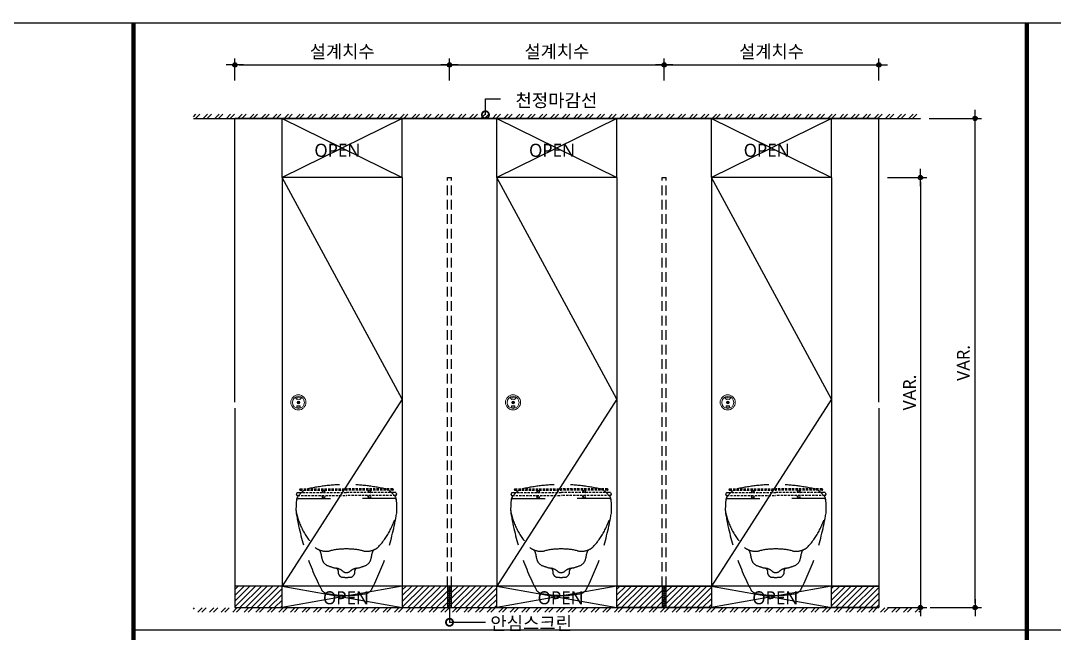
# Model space of a CAD drawing. Extents: x -256 to 8104, y -176 to 5714.
# Drawn here: x 2221 to 4629, y 4116 to 5543 of the extents above; entities that cross this region are included whole.
import ezdxf
from ezdxf.enums import TextEntityAlignment as Align

# ---------------------------------------------------------------- set-up
doc = ezdxf.new("R2010")
doc.units = 0
doc.header["$LTSCALE"] = 30
doc.linetypes.add('HIDDEN', pattern=[0.375, 0.25, -0.125])
doc.layers.get('0').update_dxf_attribs({"linetype": 'CONTINUOUS'})
doc.layers.get('DEFPOINTS').update_dxf_attribs({"linetype": 'CONTINUOUS'})
for name, color, linetype in [('DIM', 7, 'CONTINUOUS'), ('HAT', 8, 'CONTINUOUS'), ('HID', 9, 'HIDDEN'), ('문자', 3, 'CONTINUOUS'), ('부자재', 4, 'CONTINUOUS'), ('잠금쇠(회전형)', 4, 'CONTINUOUS'), ('치수', 1, 'CONTINUOUS'), ('판넬', 2, 'CONTINUOUS'), ('해치', 8, 'CONTINUOUS')]:
    doc.layers.add(name, color=color, linetype=linetype)
doc.styles.add('HDW', font='gulim.ttc')
doc.styles.add('돋움', font='malgun.ttf')
doc.dimstyles.new('10', dxfattribs={"dimscale": 10, "dimtxt": 3, "dimasz": 1, "dimexe": 1.5, "dimexo": 2, "dimgap": 1, "dimtad": 1, "dimdec": 0, "dimlunit": 6, "dimtxsty": '돋움', "dimblk": 'DIMDOT', "dimcen": -1, "dimdle": 1.5, "dimclrt": 3, "dimazin": 3, "dimtfac": 1, "dimtdec": 0, "dimtix": 1, "dimtmove": 2, "dimatfit": 3, "dimldrblk": 'DIMDOT', "dimarcsym": 0})

# ---------------------------------------------------------------- blocks, each defined once
blk = doc.blocks.new('DIMDOT')
at = {"linetype": 'Continuous'}
blk.add_line((-2, 0), (2, 0), dxfattribs=at)
for radius in [0.5, 0.25]:
    blk.add_circle((0, 0), radius, dxfattribs=at)
blk = doc.blocks.new('*D773')
at = {"layer": 'DEFPOINTS', "color": 0}
for p in [(87946.5, 3876.5), (87446.5, 3820.2), (87946.5, 3820.2)]:
    blk.add_point(p, dxfattribs=at)
at = {"layer": 'DIM', "color": 0, "lineweight": -2, "ltscale": 10}
for p, q in [((87446.5, 3840.2), (87446.5, 3891.5)), ((87456.5, 3876.5), (87936.5, 3876.5)), ((87946.5, 3840.2), (87946.5, 3891.5))]:
    blk.add_line(p, q, dxfattribs=at)
at = {"layer": 'DIM', "color": 0, "lineweight": -2, "xscale": 10, "yscale": 10, "zscale": 10, "rotation": 180}
blk.add_blockref('DIMDOT', (87446.5, 3876.5), dxfattribs=at)
at = {"layer": 'DIM', "color": 0, "lineweight": -2, "xscale": 10, "yscale": 10, "zscale": 10}
blk.add_blockref('DIMDOT', (87946.5, 3876.5), dxfattribs=at)
at = {"layer": 'DIM', "color": 3, "insert": (87696.5, 3906.1), "char_height": 30, "attachment_point": 5, "style": '돋움'}
blk.add_mtext('설계치수', dxfattribs=at)
blk = doc.blocks.new('*D774')
at = {"layer": 'DEFPOINTS', "color": 0}
for p in [(88446.5, 3876.5), (87946.5, 3820.2), (88446.5, 3820.2)]:
    blk.add_point(p, dxfattribs=at)
at = {"layer": 'DIM', "color": 0, "lineweight": -2, "ltscale": 10}
for p, q in [((87946.5, 3840.2), (87946.5, 3891.5)), ((87956.5, 3876.5), (88436.5, 3876.5)), ((88446.5, 3840.2), (88446.5, 3891.5))]:
    blk.add_line(p, q, dxfattribs=at)
at = {"layer": 'DIM', "color": 0, "lineweight": -2, "xscale": 10, "yscale": 10, "zscale": 10, "rotation": 180}
blk.add_blockref('DIMDOT', (87946.5, 3876.5), dxfattribs=at)
at = {"layer": 'DIM', "color": 0, "lineweight": -2, "xscale": 10, "yscale": 10, "zscale": 10}
blk.add_blockref('DIMDOT', (88446.5, 3876.5), dxfattribs=at)
at = {"layer": 'DIM', "color": 3, "insert": (88196.5, 3906.1), "char_height": 30, "attachment_point": 5, "style": '돋움'}
blk.add_mtext('설계치수', dxfattribs=at)
blk = doc.blocks.new('*D775')
at = {"layer": 'DEFPOINTS', "color": 0}
for p in [(88946.5, 3876.5), (88446.5, 3820.2), (88946.5, 3820.2)]:
    blk.add_point(p, dxfattribs=at)
at = {"layer": 'DIM', "color": 0, "lineweight": -2, "ltscale": 10}
for p, q in [((88446.5, 3840.2), (88446.5, 3891.5)), ((88456.5, 3876.5), (88936.5, 3876.5)), ((88946.5, 3840.2), (88946.5, 3891.5))]:
    blk.add_line(p, q, dxfattribs=at)
at = {"layer": 'DIM', "color": 0, "lineweight": -2, "xscale": 10, "yscale": 10, "zscale": 10, "rotation": 180}
blk.add_blockref('DIMDOT', (88446.5, 3876.5), dxfattribs=at)
at = {"layer": 'DIM', "color": 0, "lineweight": -2, "xscale": 10, "yscale": 10, "zscale": 10}
blk.add_blockref('DIMDOT', (88946.5, 3876.5), dxfattribs=at)
at = {"layer": 'DIM', "color": 3, "insert": (88696.5, 3906.1), "char_height": 30, "attachment_point": 5, "style": '돋움'}
blk.add_mtext('설계치수', dxfattribs=at)
blk = doc.blocks.new('*D776')
at = {"layer": 'DEFPOINTS', "color": 0}
for p in [(88946.5, 3614.2), (88946.5, 2612.3), (89043.4, 2612.3)]:
    blk.add_point(p, dxfattribs=at)
at = {"layer": 'DIM', "color": 0, "lineweight": -2, "ltscale": 10}
for p, q in [((88966.5, 3614.2), (89058.4, 3614.2)), ((89043.4, 3604.2), (89043.4, 2622.3)), ((88966.5, 2612.3), (89058.4, 2612.3))]:
    blk.add_line(p, q, dxfattribs=at)
at = {"layer": 'DIM', "color": 0, "lineweight": -2, "xscale": 10, "yscale": 10, "zscale": 10}
for p, rotation in [((89043.4, 3614.2), 90), ((89043.4, 2612.3), 270)]:
    blk.add_blockref('DIMDOT', p, dxfattribs=dict(at, rotation=rotation))
at = {"layer": 'DIM', "color": 3, "insert": (89018.2, 3113.3), "char_height": 30, "attachment_point": 5, "rotation": 90, "style": '돋움'}
blk.add_mtext('VAR.', dxfattribs=at)
blk = doc.blocks.new('A$C460A2A32')
at = {"color": 0}
for p, q in [((2.8, 20), (0.5, 16)), ((2.8, 20), (8.6, 20)), ((3.9, 10), (162.3, 10)), ((8.6, 20), (162.3, 20)), ((12.8, 32), (11.2, 30.4)), ((12.6, 27), (162.3, 27)), ((12.8, 32), (162.3, 32)), ((311.8, 32), (162.3, 32)), ((312, 27), (162.3, 27)), ((316, 20), (162.3, 20)), ((320.7, 10), (162.3, 10)), ((311.8, 32), (313.4, 30.4)), ((321.8, 20), (316, 20)), ((321.8, 20), (324.1, 16))]:
    blk.add_line(p, q, dxfattribs=at)
for centre, radius, start, end in [((3.9, 14), 4, 150.0107, 270), ((12.6, 29), 2, 135, 270), ((108.9, 28.2), 26, 182.6717, 198.4118), ((108.9, 10), 26, 180, 202.6199), ((107.4, 28.2), 23, 183.0205, 200.9186), ((107.4, 10), 23, 180, 205.7715), ((68.6, 10), 23, 334.2285, 0), ((68.6, 28.2), 23, 339.0814, 356.9795), ((67.1, 10), 26, 337.3801, 0), ((67.1, 28.2), 26, 341.5882, 357.3283), ((257.5, 28.2), 26, 182.6717, 198.4118), ((257.5, 10), 26, 180, 202.6199), ((256, 28.2), 23, 183.0205, 200.9186), ((256, 10), 23, 180, 205.7715), ((217.2, 10), 23, 334.2285, 0), ((217.2, 28.2), 23, 339.0814, 356.9795), ((215.7, 10), 26, 337.3801, 0), ((215.7, 28.2), 26, 341.5882, 357.3283), ((312, 29), 2, 270, 45), ((320.7, 14), 4, 270, 29.9893)]:
    blk.add_arc(centre, radius, start, end, dxfattribs=at)
blk = doc.blocks.new('_DOTSMALL')
at = {"color": 0, "linetype": 'ByBlock', "const_width": 0.5}
blk.add_lwpolyline([(-0.0625, 0, 1), (0.0625, 0, 1)], format="xyb", close=True, dxfattribs=at)
blk = doc.blocks.new('A$C63EC304E')
at = {"layer": '치수', "color": 1, "xscale": 2.5, "yscale": 2.5, "zscale": 2.5, "rotation": 234.3098741996962}
blk.add_blockref('_DOTSMALL', (0.31, 0.31), dxfattribs=at)
blk = doc.blocks.new('A$C2BC9653E')
at = {"layer": '치수', "xscale": 0.3333333333333333, "yscale": 0.3333333333333333, "zscale": 0.3333333333333333}
blk.add_blockref('A$C63EC304E', (0, 0), dxfattribs=at)
blk = doc.blocks.new('A$C7FC71301')
at = {"layer": '치수', "rotation": 180}
blk.add_blockref('A$C2BC9653E', (0.208, 0.208), dxfattribs=at)
blk = doc.blocks.new('A$C4A20372B')
at = {"layer": '치수'}
blk.add_blockref('A$C7FC71301', (0, 0), dxfattribs=at)
blk = doc.blocks.new('A$C566469F5')
at = {"layer": '치수'}
blk.add_blockref('A$C4A20372B', (0, 0), dxfattribs=at)
blk = doc.blocks.new('A$C7E317CD4')
at = {"layer": '해치', "xscale": 2, "yscale": 2, "zscale": 2}
blk.add_blockref('A$C566469F5', (0, 0), dxfattribs=at)
blk = doc.blocks.new('A$C601D7F27')
at = {"layer": '치수'}
blk.add_blockref('A$C7E317CD4', (0, 0), dxfattribs=at)
blk = doc.blocks.new('A$C38802C08')
at = {"layer": '치수'}
blk.add_blockref('A$C601D7F27', (0, 0), dxfattribs=at)
blk = doc.blocks.new('*D793')
at = {"layer": 'DEFPOINTS', "color": 0}
for p in [(89043.4, 3752.1), (89170.8, 3752.1), (89045.9, 2612.3)]:
    blk.add_point(p, dxfattribs=at)
at = {"layer": 'DIM', "color": 0, "lineweight": -2, "ltscale": 10}
for p, q in [((89063.4, 3752.1), (89185.8, 3752.1)), ((89170.8, 2622.3), (89170.8, 3742.1)), ((89065.9, 2612.3), (89185.8, 2612.3))]:
    blk.add_line(p, q, dxfattribs=at)
at = {"layer": 'DIM', "color": 0, "lineweight": -2, "xscale": 10, "yscale": 10, "zscale": 10}
for p, rotation in [((89170.8, 3752.1), 90), ((89170.8, 2612.3), 270)]:
    blk.add_blockref('DIMDOT', p, dxfattribs=dict(at, rotation=rotation))
at = {"layer": 'DIM', "color": 3, "insert": (89143.5, 3182.2), "char_height": 30, "attachment_point": 5, "rotation": 90, "style": '돋움'}
blk.add_mtext('VAR.', dxfattribs=at)
blk = doc.blocks.new('EDGE_29', base_point=(84726.3, -1563.7))
h = blk.add_hatch()
h.set_pattern_fill('ANSI31', color=3, scale=3, angle=180)
h.set_pattern_definition([(225, (84764.804, -1739.444), (6.735192, -6.735192), [])])
h.paths.add_polyline_path([(87556.5, 2662.3), (87446.5, 2662.3), (87446.5, 2612.3), (87556.5, 2612.3)])
h.paths.add_polyline_path([(87941.5, 2662.3), (87836.5, 2662.3), (87836.5, 2612.3), (87941.5, 2612.3)])
h.paths.add_polyline_path([(88056.5, 2662.3), (87951.5, 2662.3), (87951.5, 2612.3), (88056.5, 2612.3)])
h.paths.add_polyline_path([(88441.5, 2662.3), (88336.5, 2662.3), (88336.5, 2612.3), (88441.5, 2612.3)])
h.paths.add_polyline_path([(88556.5, 2662.3), (88451.5, 2662.3), (88451.5, 2612.3), (88556.5, 2612.3)])
h.paths.add_polyline_path([(88946.5, 2662.3), (88836.5, 2662.3), (88836.5, 2612.3), (88946.5, 2612.3)])
h = blk.add_hatch()
h.set_pattern_fill('ANSI31', color=2, style=0)
h.set_pattern_definition([(45, (84764.8044, -1739.4443), (-2.245064, 2.245064), [])])
h.paths.add_polyline_path([(87951.5, 2662.3), (87941.5, 2662.3), (87941.5, 2612.3), (87951.5, 2612.3)])
h = blk.add_hatch()
h.set_pattern_fill('ANSI31', color=2, style=0)
h.set_pattern_definition([(45, (85264.8044, -1739.4443), (-2.245064, 2.245064), [])])
h.paths.add_polyline_path([(88451.5, 2662.3), (88441.5, 2662.3), (88441.5, 2612.3), (88451.5, 2612.3)])
at = {"layer": 'HAT'}
h = blk.add_hatch(dxfattribs=at)
h.set_pattern_fill('ANSI32', color=256, scale=2, style=0)
h.set_pattern_definition([(45, (76110.435, -1880.92), (-13.470384, 13.470384), []), (45, (76119.415, -1880.92), (-13.470384, 13.470384), [])])
h.paths.add_polyline_path([(87349.8, 3762.1), (89043.4, 3762.1), (89043.4, 3752.1), (87349.8, 3752.1)])
h = blk.add_hatch(dxfattribs=at)
h.set_pattern_fill('ANSI32', color=256, scale=2, style=0)
h.set_pattern_definition([(45, (76110.435, -1698.94), (-13.470384, 13.470384), []), (45, (76119.415, -1698.94), (-13.470384, 13.470384), [])])
h.paths.add_polyline_path([(87349.8, 2601.8), (89043.4, 2601.8), (89043.4, 2611.8), (87349.8, 2611.8)])
at = {"color": 2}
for p, q in [((87349.8, 3752.1), (89043.4, 3752.1)), ((87836.5, 2662.3), (87836.5, 2612.3)), ((87941.5, 2662.3), (87941.5, 2612.3)), ((88441.5, 2662.3), (88441.5, 2612.3)), ((88556.5, 2662.3), (88556.5, 2612.3))]:
    blk.add_line(p, q, dxfattribs=at)
for p, q in [((87446.5, 3090.9), (87446.5, 3752.1)), ((88946.5, 3090.9), (88946.5, 3752.1)), ((87446.5, 3077.2), (87446.5, 2612.3)), ((88946.5, 3077.2), (88946.5, 2612.3)), ((87446.5, 2612.3), (88946.5, 2612.3))]:
    blk.add_line(p, q)
at = {"color": 8}
blk.add_line((87210.4, 2560.5), (90558.3, 2560.5), dxfattribs=at)
at = {"color": 2}
for points in [[(84725.6, 3974.7), (91977.9, 3974.7), (91977.9, -1563.6), (84725.6, -1563.6)], [(84725.6, 3974.7), (91977.9, 3974.7), (91977.9, -1563.6), (84725.6, -1563.6)], [(84725.6, 3974.7), (92707.5, 3974.7), (92707.5, -1563.6), (84725.6, -1563.6)], [(87556.5, 2662.3), (87446.5, 2662.3), (87446.5, 2612.3), (87556.5, 2612.3)], [(88056.5, 2662.3), (87836.5, 2662.3), (87836.5, 2612.3), (88056.5, 2612.3)], [(87951.5, 2662.3), (87941.5, 2662.3), (87941.5, 2612.3), (87951.5, 2612.3)], [(88336.5, 2662.3), (88556.5, 2662.3), (88556.5, 2612.3), (88336.5, 2612.3)], [(88451.5, 2662.3), (88441.5, 2662.3), (88441.5, 2612.3), (88451.5, 2612.3)], [(88836.5, 2662.3), (88946.5, 2662.3), (88946.5, 2612.3), (88836.5, 2612.3)]]:
    blk.add_lwpolyline(points, close=True, dxfattribs=at)
at = {"color": 8, "const_width": 10}
for points in [[(87210.4, 1205.6), (87210.4, 3974.7)], [(89291.4, 1205.6), (89291.4, 3974.7)]]:
    blk.add_lwpolyline(points, dxfattribs=at)
at = {"layer": 'HID', "ltscale": 3}
for p, q in [((87941.5, 2662.3), (87941.5, 3614.2)), ((87941.5, 3614.2), (87951.5, 3614.2)), ((87951.5, 2662.3), (87951.5, 3614.2)), ((88441.5, 2662.3), (88441.5, 3614.2)), ((88441.5, 3614.2), (88451.5, 3614.2)), ((88451.5, 2662.3), (88451.5, 3614.2))]:
    blk.add_line(p, q, dxfattribs=at)
at = {"layer": 'HID', "ltscale": 10}
for p, q in [((87594.3, 2866.3), (87706.5, 2866.3)), ((87818.8, 2866.3), (87706.5, 2866.3)), ((88094.3, 2866.3), (88206.5, 2866.3)), ((88318.8, 2866.3), (88206.5, 2866.3)), ((88594.3, 2866.3), (88706.5, 2866.3)), ((88818.8, 2866.3), (88706.5, 2866.3))]:
    blk.add_line(p, q, dxfattribs=at)
for centre, radius, start, end in [((87706.5, 2495.9), 403.1, 76.2923, 103.7077), ((88206.5, 2495.9), 403.1, 76.2923, 103.7077), ((88706.5, 2495.9), 403.1, 76.2923, 103.7077), ((87768.9, 2841.9), 180, 172.4918, 181.055), ((87594.3, 2862.1), 4.2, 90, 173.3826), ((87599.4, 2864.2), 9, 143.1013, 172.4918), ((87664.2, 2815.6), 90, 128.0065, 143.1013), ((87612.4, 2881.8), 6, 103.9579, 128.0065), ((87800.6, 2881.8), 6, 51.9935, 76.0421), ((87748.9, 2815.6), 90, 36.8987, 51.9935), ((87818.8, 2862.1), 4.2, 6.6174, 90), ((87813.7, 2864.2), 9, 7.5082, 36.8987), ((87644.1, 2841.9), 180, 358.945, 7.5082), ((88268.9, 2841.9), 180, 172.4918, 181.055), ((88094.3, 2862.1), 4.2, 90, 173.3826), ((88099.4, 2864.2), 9, 143.1013, 172.4918), ((88164.2, 2815.6), 90, 128.0065, 143.1013), ((88112.4, 2881.8), 6, 103.9579, 128.0065), ((88300.6, 2881.8), 6, 51.9935, 76.0421), ((88248.9, 2815.6), 90, 36.8987, 51.9935), ((88318.8, 2862.1), 4.2, 6.6174, 90), ((88313.7, 2864.2), 9, 7.5082, 36.8987), ((88144.1, 2841.9), 180, 358.945, 7.5082), ((88768.9, 2841.9), 180, 172.4918, 181.055), ((88594.3, 2862.1), 4.2, 90, 173.3826), ((88599.4, 2864.2), 9, 143.1013, 172.4918), ((88664.2, 2815.6), 90, 128.0065, 143.1013), ((88612.4, 2881.8), 6, 103.9579, 128.0065), ((88800.6, 2881.8), 6, 51.9935, 76.0421), ((88748.9, 2815.6), 90, 36.8987, 51.9935), ((88818.8, 2862.1), 4.2, 6.6174, 90), ((88813.7, 2864.2), 9, 7.5082, 36.8987), ((88644.1, 2841.9), 180, 358.945, 7.5082), ((87630.9, 2839.3), 42, 181.055, 190.5892), ((87761.8, 2874.3), 177, 192.809, 223.5419), ((88183.9, 2929.5), 602.3, 189.3568, 207.2383), ((87229.1, 2929.5), 602.3, 332.7617, 350.6432), ((87651.2, 2874.3), 177, 316.4581, 347.191), ((87782.1, 2839.3), 42, 349.4108, 358.945), ((88130.9, 2839.3), 42, 181.055, 190.5892), ((88261.8, 2874.3), 177, 192.809, 223.5419), ((88683.9, 2929.5), 602.3, 189.3568, 207.2383), ((87729.1, 2929.5), 602.3, 332.7617, 350.6432), ((88151.2, 2874.3), 177, 316.4581, 347.191), ((88282.1, 2839.3), 42, 349.4108, 358.945), ((88630.9, 2839.3), 42, 181.055, 190.5892), ((88761.8, 2874.3), 177, 192.809, 223.5419), ((89183.9, 2929.5), 602.3, 189.3568, 207.2383), ((88229.1, 2929.5), 602.3, 332.7617, 350.6432), ((88651.2, 2874.3), 177, 316.4581, 347.191), ((88782.1, 2839.3), 42, 349.4108, 358.945), ((87659.1, 2785.6), 42, 232.3598, 243.5689), ((87635.1, 2737.3), 12, 6.9609, 63.5689), ((87659.1, 2785.6), 42, 248.0565, 282.8609), ((87706.5, 2578), 171, 90, 102.8609), ((87706.5, 2578), 171, 77.1391, 90), ((87753.9, 2785.6), 42, 257.1391, 291.9435), ((87778, 2737.3), 12, 116.4311, 173.0391), ((87753.9, 2785.6), 42, 296.4311, 307.6402), ((88159.1, 2785.6), 42, 232.3598, 243.5689), ((88135.1, 2737.3), 12, 6.9609, 63.5689), ((88159.1, 2785.6), 42, 248.0565, 282.8609), ((88206.5, 2578), 171, 90, 102.8609), ((88206.5, 2578), 171, 77.1391, 90), ((88253.9, 2785.6), 42, 257.1391, 291.9435), ((88278, 2737.3), 12, 116.4311, 173.0391), ((88253.9, 2785.6), 42, 296.4311, 307.6402), ((88659.1, 2785.6), 42, 232.3598, 243.5689), ((88635.1, 2737.3), 12, 6.9609, 63.5689), ((88659.1, 2785.6), 42, 248.0565, 282.8609), ((88706.5, 2578), 171, 90, 102.8609), ((88706.5, 2578), 171, 77.1391, 90), ((88753.9, 2785.6), 42, 257.1391, 291.9435), ((88778, 2737.3), 12, 116.4311, 173.0391), ((88753.9, 2785.6), 42, 296.4311, 307.6402), ((87737.4, 2749.7), 91.1, 186.9609, 196.5836), ((87670.2, 2729.7), 21, 196.5836, 247.6201), ((87742.8, 2729.7), 21, 292.3799, 343.4164), ((87675.7, 2749.7), 91.1, 343.4164, 353.0391), ((88237.4, 2749.7), 91.1, 186.9609, 196.5836), ((88170.2, 2729.7), 21, 196.5836, 247.6201), ((88242.8, 2729.7), 21, 292.3799, 343.4164), ((88175.7, 2749.7), 91.1, 343.4164, 353.0391), ((88737.4, 2749.7), 91.1, 186.9609, 196.5836), ((88670.2, 2729.7), 21, 196.5836, 247.6201), ((88742.8, 2729.7), 21, 292.3799, 343.4164), ((88675.7, 2749.7), 91.1, 343.4164, 353.0391), ((87706.5, 2817.9), 116.3, 247.6201, 258.9228), ((87681, 2698.3), 6, 0, 77.9673), ((87678.4, 2674.3), 30, 49.4621, 78.9228), ((87700.4, 2695.9), 13.6, 169.8446, 248.5821), ((87706.5, 2707.2), 13.3, 229.4621, 270), ((87706.5, 2707.2), 13.3, 270, 310.5379), ((87734.6, 2674.3), 30, 101.0772, 130.5379), ((87712.6, 2695.9), 13.6, 291.4179, 10.1554), ((87732, 2698.3), 6, 102.0327, 180), ((87706.5, 2817.9), 116.3, 281.0772, 292.3799), ((88206.5, 2817.9), 116.3, 247.6201, 258.9228), ((88181, 2698.3), 6, 0, 77.9673), ((88178.4, 2674.3), 30, 49.4621, 78.9228), ((88200.4, 2695.9), 13.6, 169.8446, 248.5821), ((88206.5, 2707.2), 13.3, 229.4621, 270), ((88206.5, 2707.2), 13.3, 270, 310.5379), ((88234.6, 2674.3), 30, 101.0772, 130.5379), ((88212.6, 2695.9), 13.6, 291.4179, 10.1554), ((88232, 2698.3), 6, 102.0327, 180), ((88206.5, 2817.9), 116.3, 281.0772, 292.3799), ((88706.5, 2817.9), 116.3, 247.6201, 258.9228), ((88681, 2698.3), 6, 0, 77.9673), ((88678.4, 2674.3), 30, 49.4621, 78.9228), ((88700.4, 2695.9), 13.6, 169.8446, 248.5821), ((88706.5, 2707.2), 13.3, 229.4621, 270), ((88706.5, 2707.2), 13.3, 270, 310.5379), ((88734.6, 2674.3), 30, 101.0772, 130.5379), ((88712.6, 2695.9), 13.6, 291.4179, 10.1554), ((88732, 2698.3), 6, 102.0327, 180), ((88706.5, 2817.9), 116.3, 281.0772, 292.3799), ((87706.5, 2853.8), 171, 266.2838, 270), ((87706.5, 2853.8), 171, 270, 273.7162), ((88206.5, 2853.8), 171, 266.2838, 270), ((88206.5, 2853.8), 171, 270, 273.7162), ((88706.5, 2853.8), 171, 266.2838, 270), ((88706.5, 2853.8), 171, 270, 273.7162), ((87663.9, 2663), 18, 210.6249, 258.7833), ((87749.1, 2663), 18, 281.2167, 329.3751), ((88163.9, 2663), 18, 210.6249, 258.7833), ((88249.1, 2663), 18, 281.2167, 329.3751), ((88663.9, 2663), 18, 210.6249, 258.7833), ((88749.1, 2663), 18, 281.2167, 329.3751), ((87706.5, 2877.8), 237, 258.7833, 270), ((87706.5, 2877.8), 237, 270, 281.2167), ((88206.5, 2877.8), 237, 258.7833, 270), ((88206.5, 2877.8), 237, 270, 281.2167), ((88706.5, 2877.8), 237, 258.7833, 270), ((88706.5, 2877.8), 237, 270, 281.2167)]:
    blk.add_arc(centre, radius, start, end, dxfattribs=at)
at = {"layer": '부자재', "color": 3}
blk.add_line((88946.5, 3752.1), (87446.5, 3752.1), dxfattribs=at)
blk.add_line((88946.5, 3752.1), (87446.5, 3752.1), dxfattribs=at)
at = {"layer": '잠금쇠(회전형)', "linetype": 'Continuous', "lineweight": 15}
for p, q in [((87588, 3101), (87591.6, 3097)), ((87591.2, 3081.8), (87590.8, 3080.7)), ((87593.1, 3093.3), (87593.1, 3087.5)), ((87595.8, 3093.2), (87595.8, 3087.5)), ((87601.6, 3101), (87598, 3097)), ((87598.4, 3081.8), (87598.8, 3080.7)), ((88088, 3101), (88091.6, 3097)), ((88091.2, 3081.8), (88090.8, 3080.7)), ((88093.1, 3093.3), (88093.1, 3087.5)), ((88095.8, 3093.2), (88095.8, 3087.5)), ((88101.6, 3101), (88098, 3097)), ((88098.4, 3081.8), (88098.8, 3080.7)), ((88588, 3101), (88591.6, 3097)), ((88591.2, 3081.8), (88590.8, 3080.7)), ((88593.1, 3093.3), (88593.1, 3087.5)), ((88595.8, 3093.2), (88595.8, 3087.5)), ((88601.6, 3101), (88598, 3097)), ((88598.4, 3081.8), (88598.8, 3080.7))]:
    blk.add_line(p, q, dxfattribs=at)
for centre, radius in [((87594.5, 3090.4), 17.6), ((88094.5, 3090.4), 17.6), ((88594.5, 3090.4), 17.6), ((87594.5, 3090.4), 14.1), ((87594.5, 3090.4), 3.21), ((88094.5, 3090.4), 14.1), ((88094.5, 3090.4), 3.21), ((88594.5, 3090.4), 14.1), ((88594.5, 3090.4), 3.21)]:
    blk.add_circle(centre, radius, dxfattribs=at)
for centre, radius, start, end in [((87594.8, 3088.7), 14.1, 61.0478, 118.9522), ((87592.1, 3081.5), 0.98, 72.2332, 160.8571), ((87594.8, 3091), 6.81, 61.8696, 118.1304), ((87594.8, 3089.8), 7.75, 252.2332, 287.7668), ((87597.4, 3081.5), 0.98, 19.1429, 107.7668), ((88094.8, 3088.7), 14.1, 61.0478, 118.9522), ((88092.1, 3081.5), 0.98, 72.2332, 160.8571), ((88094.8, 3091), 6.81, 61.8696, 118.1304), ((88094.8, 3089.8), 7.75, 252.2332, 287.7668), ((88097.4, 3081.5), 0.98, 19.1429, 107.7668), ((88594.8, 3088.7), 14.1, 61.0478, 118.9522), ((88592.1, 3081.5), 0.98, 72.2332, 160.8571), ((88594.8, 3091), 6.81, 61.8696, 118.1304), ((88594.8, 3089.8), 7.75, 252.2332, 287.7668), ((88597.4, 3081.5), 0.98, 19.1429, 107.7668), ((87591.7, 3080.3), 0.98, 160.8571, 255.4685), ((87594.8, 3092.1), 13.2, 255.4685, 284.5315), ((87597.8, 3080.3), 0.98, 284.5315, 19.1429), ((88091.7, 3080.3), 0.98, 160.8571, 255.4685), ((88094.8, 3092.1), 13.2, 255.4685, 284.5315), ((88097.8, 3080.3), 0.98, 284.5315, 19.1429), ((88591.7, 3080.3), 0.98, 160.8571, 255.4685), ((88594.8, 3092.1), 13.2, 255.4685, 284.5315), ((88597.8, 3080.3), 0.98, 284.5315, 19.1429)]:
    blk.add_arc(centre, radius, start, end, dxfattribs=at)
at = {"layer": '치수'}
for p, q in [((88030.2, 3760.7), (88030.2, 3797.8)), ((88030.2, 3797.8), (88065.3, 3797.8)), ((87556.5, 3752.1), (87836.5, 3614.2)), ((87836.5, 3752.1), (87556.5, 3614.2)), ((88056.5, 3752.1), (88336.5, 3614.2)), ((88336.5, 3752.1), (88056.5, 3614.2)), ((88556.5, 3752.1), (88836.5, 3614.2)), ((88836.5, 3752.1), (88556.5, 3614.2)), ((87836.5, 3097.6), (87556.5, 3614.2)), ((88336.5, 3097.6), (88056.5, 3614.2)), ((88836.5, 3097.6), (88556.5, 3614.2)), ((87836.5, 3097.6), (87556.5, 2662.3)), ((88336.5, 3097.6), (88056.5, 2662.3)), ((88836.5, 3097.6), (88556.5, 2662.3)), ((87556.5, 2662.3), (87836.5, 2612.3)), ((87836.5, 2662.3), (87556.5, 2612.3)), ((88056.5, 2662.3), (88336.5, 2612.3)), ((88336.5, 2662.3), (88056.5, 2612.3)), ((88556.5, 2662.3), (88836.5, 2612.3)), ((88836.5, 2662.3), (88556.5, 2612.3)), ((87946.5, 2612.3), (87946.5, 2578)), ((88030.6, 2578), (87946.5, 2578))]:
    blk.add_line(p, q, dxfattribs=at)
at = {"layer": '판넬', "color": 3}
for p, q in [((87556.5, 3614.2), (87556.5, 3752.1)), ((87556.5, 3657.2), (87556.5, 3741.1)), ((87836.5, 3614.2), (87836.5, 3752.1)), ((88056.5, 3614.2), (88056.5, 3752.1)), ((88336.5, 3614.2), (88336.5, 3752.1)), ((88556.5, 3614.2), (88556.5, 3752.1)), ((88836.5, 3614.2), (88836.5, 3752.1)), ((87556.5, 2662.3), (87446.5, 2662.3)), ((88056.5, 2662.3), (87836.5, 2662.3)), ((88056.5, 2662.3), (87956.5, 2662.3)), ((88556.5, 2662.3), (88336.5, 2662.3)), ((88946.5, 2662.3), (88836.5, 2662.3))]:
    blk.add_line(p, q, dxfattribs=at)
at = {"layer": '판넬'}
for p, q in [((87836.5, 3614.2), (87556.5, 3614.2)), ((87556.5, 3614.2), (87556.5, 2662.3)), ((87836.5, 3614.2), (87836.5, 2705.4)), ((88336.5, 3614.2), (88056.5, 3614.2)), ((88056.5, 3614.2), (88056.5, 2662.3)), ((88336.5, 3614.2), (88336.5, 2705.4)), ((88556.5, 3614.2), (88556.5, 2662.3)), ((88836.5, 3614.2), (88556.5, 3614.2)), ((88836.5, 3614.2), (88836.5, 2705.4)), ((87836.5, 2705.4), (87836.5, 2662.3)), ((88336.5, 2705.4), (88336.5, 2662.3)), ((88836.5, 2705.4), (88836.5, 2662.3)), ((87836.5, 2662.3), (87556.5, 2662.3)), ((88336.5, 2662.3), (88056.5, 2662.3)), ((88836.5, 2662.3), (88556.5, 2662.3))]:
    blk.add_line(p, q, dxfattribs=at)
at = {"layer": '판넬', "color": 4}
blk.add_line((88556.5, 2662.3), (88456.5, 2662.3), dxfattribs=at)
at = {"layer": 'HID', "ltscale": 10, "xscale": 0.7200000000011642, "yscale": 0.7200000000011642, "zscale": 0.7200000000011642}
for p in [(87589.7, 2866.1), (88089.7, 2866.1), (88589.7, 2866.1)]:
    blk.add_blockref('A$C460A2A32', p, dxfattribs=at)
at = {"layer": '해치', "xscale": -20, "yscale": 20, "zscale": 20, "rotation": 180}
blk.add_blockref('A$C38802C08', (88026, 3764.6), dxfattribs=at)
at = {"layer": '해치', "xscale": -20, "yscale": 20, "zscale": 20}
blk.add_blockref('A$C38802C08', (87950.7, 2573.9), dxfattribs=at)
at = {"layer": '문자', "style": '돋움'}
for s, p in [('천정마감선', (88195.4, 3794.3)), ('OPEN', (87685.2, 3677.7)), ('OPEN', (88185.2, 3677.7)), ('OPEN', (88685.2, 3677.7)), ('OPEN', (87705.3, 2635.2)), ('OPEN', (88205.3, 2635.2)), ('OPEN', (88705.3, 2635.2)), ('안심스크린', (88136.7, 2576.3))]:
    blk.add_text(s, height=30.34, dxfattribs=at).set_placement(p, align=Align.MIDDLE)
at = {"layer": '잠금쇠(회전형)', "linetype": 'Continuous', "lineweight": 15, "style": 'HDW', "width": 0.659278}
for p, p2 in [((87591.6, 3098.9), (87597.8, 3098.9)), ((88091.6, 3098.9), (88097.8, 3098.9)), ((88591.6, 3098.9), (88597.8, 3098.9))]:
    blk.add_text('사용중', height=2.3, dxfattribs=at).set_placement(p, p2, align=Align.FIT)
at = {"layer": 'DIM', "ltscale": 10}
for base, p1, p2, picture, middle in [((87946.5, 3876.5), (87446.5, 3820.2), (87946.5, 3820.2), '*D773', (87696.5, 3906.1)), ((88446.5, 3876.5), (87946.5, 3820.2), (88446.5, 3820.2), '*D774', (88196.5, 3906.1)), ((88946.5, 3876.5), (88446.5, 3820.2), (88946.5, 3820.2), '*D775', (88696.5, 3906.1))]:
    dim = blk.add_linear_dim(base=base, p1=p1, p2=p2, text='설계치수', dimstyle='10', override={"dimtxsty": '돋움'}, dxfattribs=at)
    dim.commit()
    dim.dimension.update_dxf_attribs({"geometry": picture, "text_midpoint": middle})
dim = blk.add_linear_dim(base=(89170.8, 3752.1), p1=(89045.9, 2612.3), p2=(89043.4, 3752.1), angle=90, text='VAR.', dimstyle='10', dxfattribs=at)
dim.commit()
dim.dimension.update_dxf_attribs({"geometry": '*D793', "text_midpoint": (89143.5, 3182.2), "dimtype": 160})
dim = blk.add_linear_dim(base=(89043.4, 2612.3), p1=(88946.5, 3614.2), p2=(88946.5, 2612.3), angle=90, text='VAR.', dimstyle='10', override={"dimtxt": 3, "dimtxsty": '돋움'}, dxfattribs=at)
dim.commit()
dim.dimension.update_dxf_attribs({"geometry": '*D776', "text_midpoint": (89018.2, 3113.3)})

msp = doc.modelspace()

# ---------------------------------------------------------------- block references
msp.add_blockref('EDGE_29', (0, 0))

doc.saveas('drawing.dxf')
